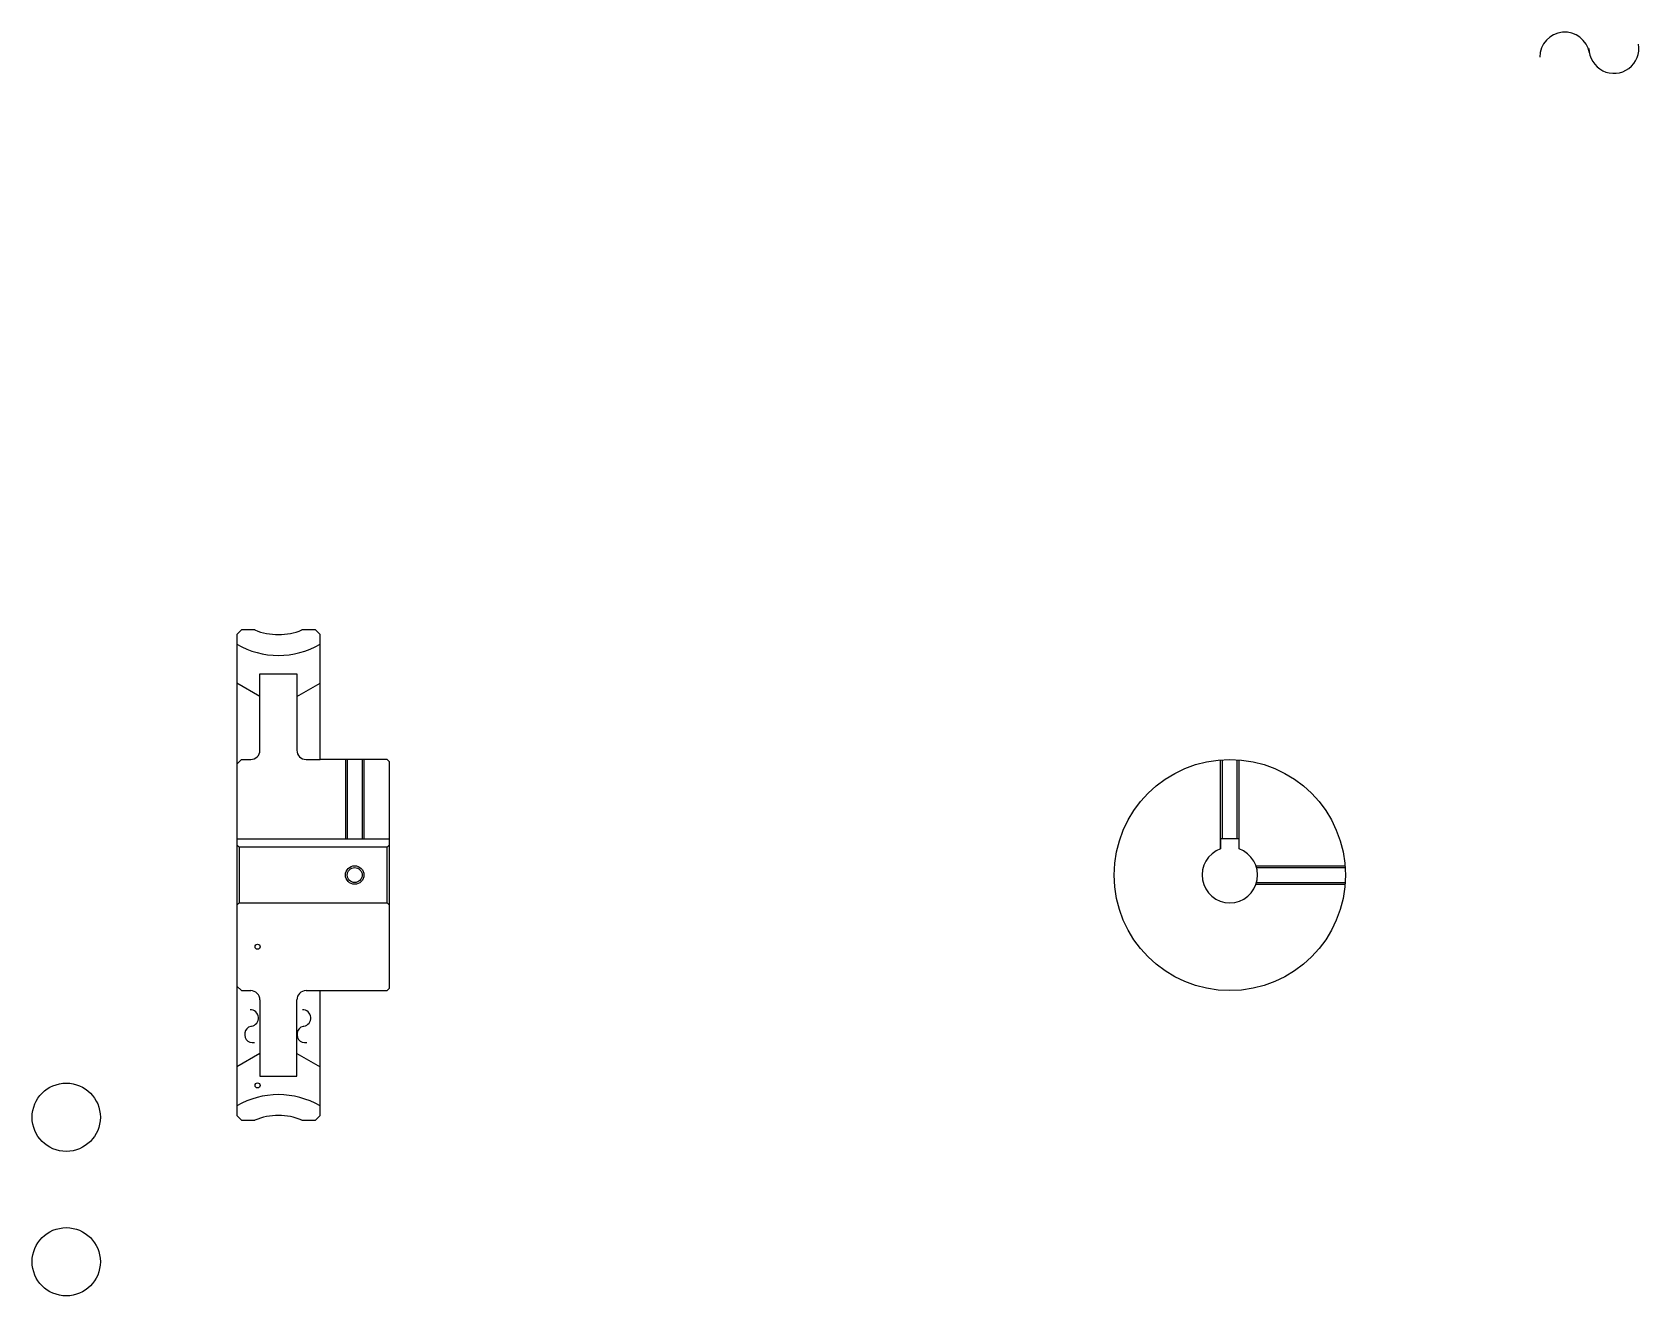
# Model space of a CAD drawing. Header units: metres. Extents: x 100 to 447, y 68 to 341.
import ezdxf

# ---------------------------------------------------------------- set-up
doc = ezdxf.new("R2010")
doc.units = ezdxf.units.M

msp = doc.modelspace()

# ---------------------------------------------------------------- linework, layer by layer
at = {"color": 4}
for p, q in [((156.866684, 202.686096), (156.866684, 186.186096)), ((148.866684, 197.799347), (143.866684, 200.686096)), ((156.866684, 197.799347), (161.866684, 200.686096)), ((158.866684, 184.186096), (161.866684, 184.186096)), ((143.866684, 166.986099), (176.866684, 166.986099)), ((176.866684, 165.686096), (176.366684, 165.186096)), ((143.866684, 152.686096), (144.366684, 153.186096)), ((176.866684, 152.686096), (176.366684, 153.186096)), ((156.866684, 115.686096), (156.866684, 132.186096)), ((158.866684, 134.186096), (161.866684, 134.186096)), ((148.866684, 120.572845), (143.866684, 117.686096)), ((156.866684, 120.572845), (161.866684, 117.686096))]:
    msp.add_line(p, q, dxfattribs=at)
for points in [[(147.76767, 212.186096), (144.866684, 212.186096), (143.866684, 211.186096), (143.866684, 152.686096)], [(157.965698, 106.186096), (160.866684, 106.186096), (161.866684, 107.186096), (161.866684, 134.186096), (176.366684, 134.186096), (176.866684, 134.686096), (176.866684, 183.686096), (176.366684, 184.186096), (161.866684, 184.186096), (161.866684, 211.186096), (160.866684, 212.186096), (157.965698, 212.186096)], [(148.866684, 186.186096), (148.866684, 202.686096), (156.866684, 202.686096)], [(143.866684, 183.186096), (144.866684, 184.186096), (146.866684, 184.186096)], [(167.366684, 184.186096), (167.366684, 166.986099)], [(167.746689, 184.186096), (167.746689, 166.986099)], [(170.986679, 184.186096), (170.986679, 166.986099)], [(171.366684, 184.186096), (171.366684, 166.986099)], [(356.64447, 164.842957), (356.64447, 184.105972)], [(357.024475, 166.986099), (357.024475, 184.133545)], [(360.264465, 166.986099), (360.264465, 184.133545)], [(360.64447, 164.842957), (360.64447, 184.105972)], [(360.64447, 164.842957), (360.64447, 166.986099), (356.64447, 166.986099), (356.64447, 164.842957)], [(143.866684, 165.686096), (144.366684, 165.186096), (144.366684, 153.186096), (176.366684, 153.186096), (176.366684, 165.186096), (144.366684, 165.186096)], [(364.301331, 161.186096), (383.564331, 161.186096)], [(364.421631, 160.806091), (383.591919, 160.806091)], [(364.301331, 157.186096), (383.564331, 157.186096)], [(364.421631, 157.566101), (383.591919, 157.566101)], [(143.866684, 152.686096), (143.866684, 107.186096), (144.866684, 106.186096), (147.76767, 106.186096)], [(143.866684, 135.186096), (144.866684, 134.186096), (146.866684, 134.186096)], [(148.866684, 132.186096), (148.866684, 115.686096), (156.866684, 115.686096)]]:
    msp.add_lwpolyline(points, dxfattribs=at)
for centre, radius in [((358.64447, 159.186096), 25), ((169.366684, 159.186096), 1.62)]:
    msp.add_circle(centre, radius, dxfattribs=at)
at = {"color": 7}
msp.add_circle((169.366684, 159.186096), 2, dxfattribs=at)
at = {"color": 5}
for centre, radius in [((148.366684, 143.686096), 0.553333), ((106.977798, 106.797211), 7.377778), ((148.366684, 113.686096), 0.553333), ((106.977798, 75.547211), 7.377778)]:
    msp.add_circle(centre, radius, dxfattribs=at)
at = {"color": 7}
for centre, radius, start, end in [((431.092773, 336.098511), 5.395, 10, 180), ((441.718872, 337.972168), 5.395, 180, 10), ((146.737625, 128.262756), 1.798333, 280, 90), ((158.057632, 128.262756), 1.798333, 280, 90), ((147.362183, 124.720734), 1.798333, 90, 280), ((158.68219, 124.720734), 1.798333, 90, 280)]:
    msp.add_arc(centre, radius, start, end, dxfattribs=at)
at = {"color": 4}
for centre, radius, start, end in [((152.866684, 224.686096), 13.5, 247.80839416, 292.19160389), ((152.866684, 224.686096), 18, 240.00000297, 299.99999703), ((146.866684, 186.186096), 2, 270, 0), ((158.866684, 186.186096), 2, 180, 270), ((358.64447, 159.186096), 6, 109.47122094, 70.52877906), ((146.866684, 132.186096), 2, 0, 90), ((158.866684, 132.186096), 2, 90, 180), ((152.866684, 93.686096), 18, 60.00000297, 119.99999703), ((152.866684, 93.686096), 13.5, 67.80839611, 112.19160584)]:
    msp.add_arc(centre, radius, start, end, dxfattribs=at)

doc.saveas('drawing.dxf')
